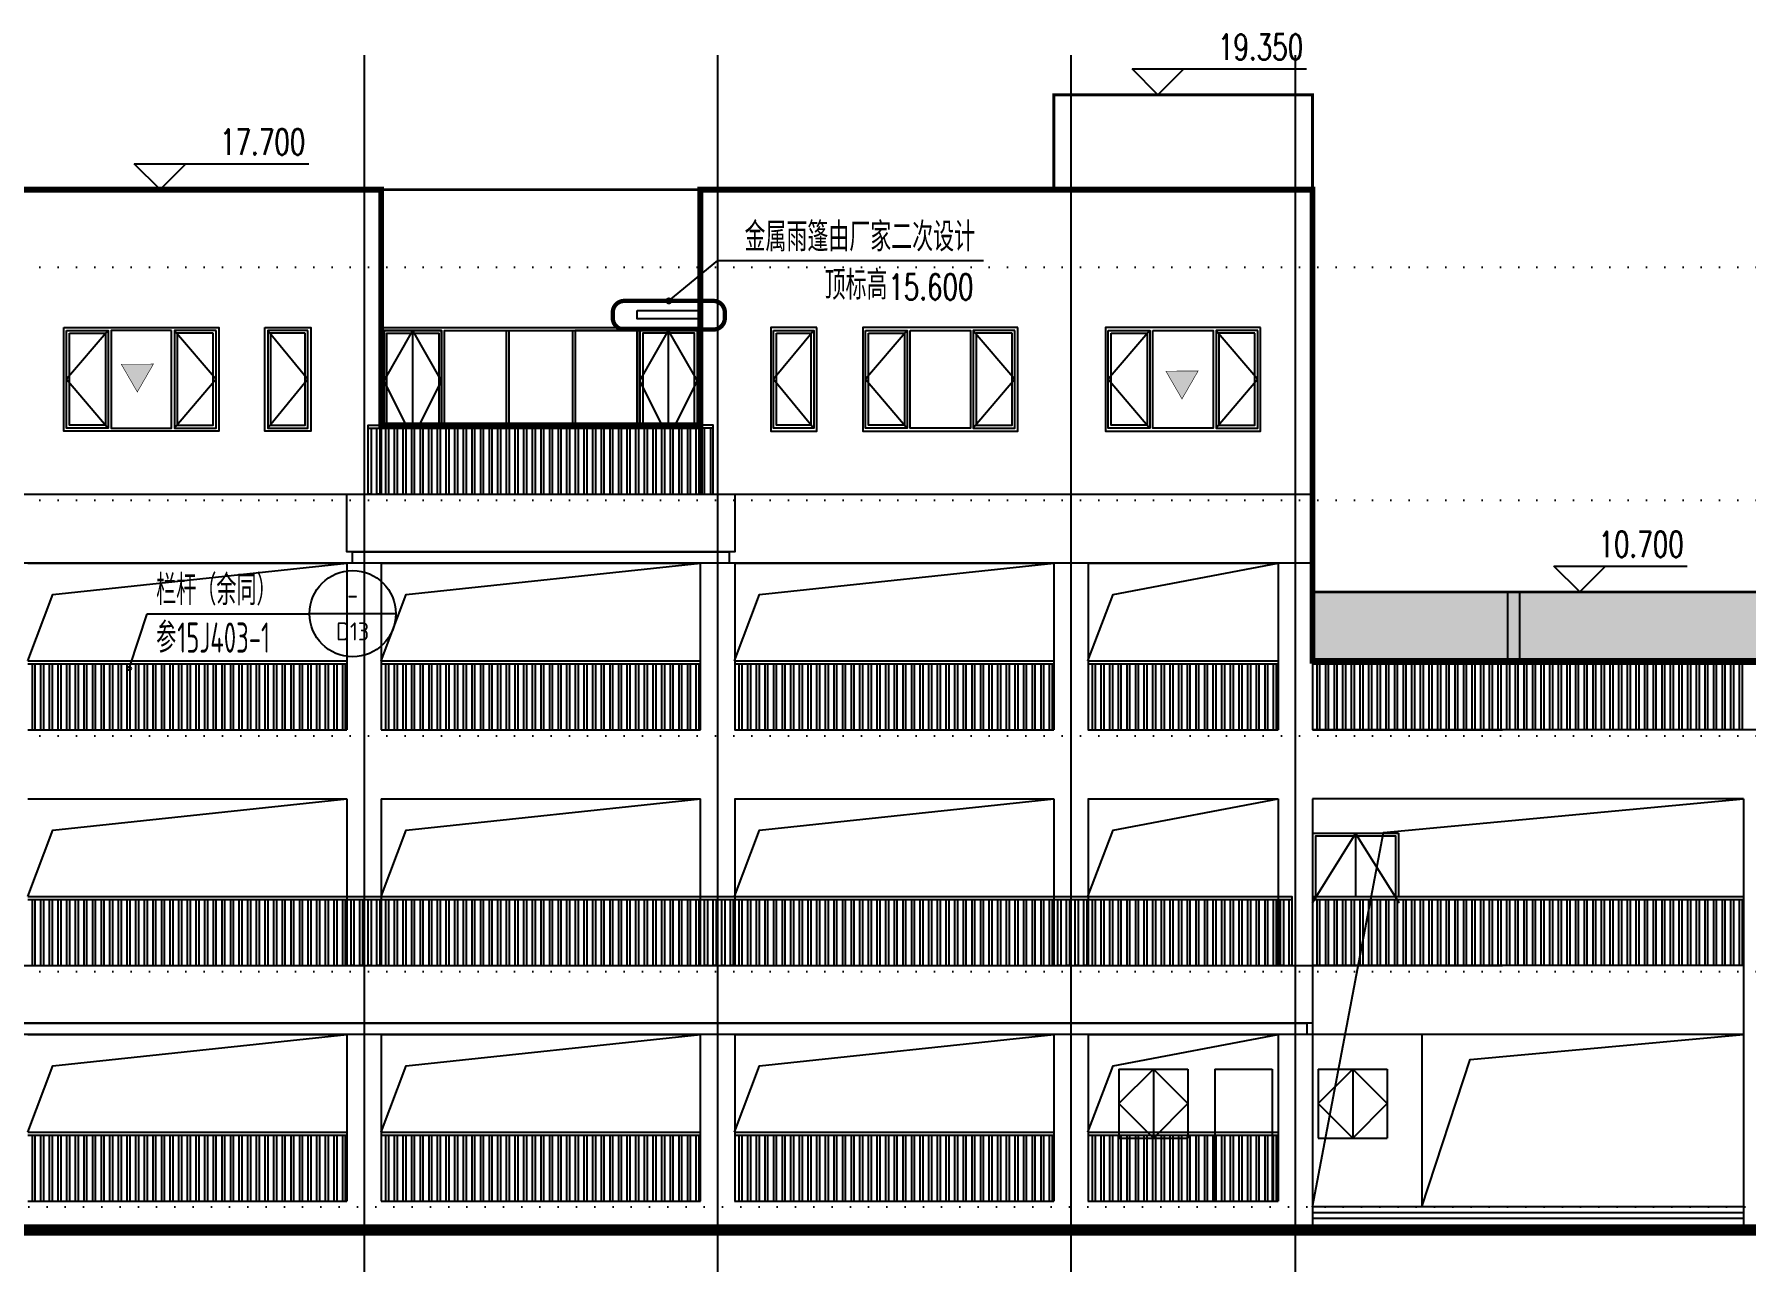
# Model space of a CAD drawing. Header units: millimetres. Extents: x -1048436 to -185795, y -983427 to 400387.
# Drawn here: x -719619 to -689845, y -629422 to -608065 of the extents above; entities that cross this region are included whole.
import ezdxf
from ezdxf.enums import TextEntityAlignment as Align

# ---------------------------------------------------------------- set-up
doc = ezdxf.new("R2010")
doc.units = ezdxf.units.MM
doc.header["$LTSCALE"] = 500
for name, pattern in [('A-FP_05$0$pln_L5$0$Col_L4$0$PHANTOM', [63.5, 31.75, -6.35, 6.35, -6.35, 6.35, -6.35]), ('DASH', [0.35, 0.25, -0.1]), ('DOT', [6.35, 0, -6.35])]:
    doc.linetypes.add(name, pattern=pattern)
for name, color, linetype in [('DIM_ELEV', 3, 'Continuous'), ('PUB_TEXT', 7, 'Continuous'), ('建-填充', 9, 'Continuous'), ('建-文字', 4, 'Continuous'), ('建-楼梯-扶手栏杆', 3, 'Continuous'), ('建-窗', 135, 'Continuous'), ('建-符号', 13, 'Continuous'), ('建-符号-引出', 150, 'Continuous'), ('建-符号-箭头', 13, 'Continuous'), ('楼层虚线', 1, 'Continuous')]:
    doc.layers.add(name, color=color, linetype=linetype)
doc.layers.add('建-非打-01', color=6, linetype='Continuous', plot=False)
doc.styles.add('_TCH_DIM', font='SIMPLEX', dxfattribs={"bigfont": 'GBCBIG'})
doc.styles.add('XD2008', font='xd-hzs.shx', dxfattribs={"width": 0.7, "bigfont": 'xd-hztxt.shx'})

# ---------------------------------------------------------------- blocks, each defined once
blk = doc.blocks.new('gfhf')
for p, q in [((-17850, -26102), (-12299, -26102)), ((-17850, -29002), (-12299, -29002)), ((-17850, -30202), (-12299, -30202)), ((-17850, -33102), (-12299, -33102)), ((-17850, -34302), (-12299, -34302)), ((-17850, -37202), (-12299, -37202))]:
    blk.add_line(p, q)
for points in [[(-17850, -27802), (-17414, -26644), (-12299, -26102)], [(-17850, -31902), (-17414, -30744), (-12299, -30202)], [(-17850, -36002), (-17414, -34844), (-12299, -34302)]]:
    blk.add_lwpolyline(points)
at = {"layer": '建-楼梯-扶手栏杆'}
for p, q in [((-17850, -27802), (-12299, -27802)), ((-17850, -27852), (-12299, -27852)), ((-17775, -27852), (-17775, -29002)), ((-17725, -27852), (-17725, -29002)), ((-17625, -27852), (-17625, -29002)), ((-17575, -27852), (-17575, -29002)), ((-17475, -27852), (-17475, -29002)), ((-17425, -27852), (-17425, -29002)), ((-17325, -27852), (-17325, -29002)), ((-17275, -27852), (-17275, -29002)), ((-17175, -27852), (-17175, -29002)), ((-17125, -27852), (-17125, -29002)), ((-17025, -27852), (-17025, -29002)), ((-16975, -27852), (-16975, -29002)), ((-16875, -27852), (-16875, -29002)), ((-16825, -27852), (-16825, -29002)), ((-16725, -27852), (-16725, -29002)), ((-16675, -27852), (-16675, -29002)), ((-16575, -27852), (-16575, -29002)), ((-16525, -27852), (-16525, -29002)), ((-16425, -27852), (-16425, -29002)), ((-16375, -27852), (-16375, -29002)), ((-16275, -27852), (-16275, -29002)), ((-16225, -27852), (-16225, -29002)), ((-16125, -27852), (-16125, -29002)), ((-16075, -27852), (-16075, -29002)), ((-15975, -27852), (-15975, -29002)), ((-15925, -27852), (-15925, -29002)), ((-15825, -27852), (-15825, -29002)), ((-15775, -27852), (-15775, -29002)), ((-15675, -27852), (-15675, -29002)), ((-15625, -27852), (-15625, -29002)), ((-15525, -27852), (-15525, -29002)), ((-15475, -27852), (-15475, -29002)), ((-15375, -27852), (-15375, -29002)), ((-15325, -27852), (-15325, -29002)), ((-15225, -27852), (-15225, -29002)), ((-15175, -27852), (-15175, -29002)), ((-15075, -27852), (-15075, -29002)), ((-15025, -27852), (-15025, -29002)), ((-14925, -27852), (-14925, -29002)), ((-14875, -27852), (-14875, -29002)), ((-14775, -27852), (-14775, -29002)), ((-14725, -27852), (-14725, -29002)), ((-14625, -27852), (-14625, -29002)), ((-14575, -27852), (-14575, -29002)), ((-14475, -27852), (-14475, -29002)), ((-14425, -27852), (-14425, -29002)), ((-14325, -27852), (-14325, -29002)), ((-14275, -27852), (-14275, -29002)), ((-14175, -27852), (-14175, -29002)), ((-14125, -27852), (-14125, -29002)), ((-14025, -27852), (-14025, -29002)), ((-13975, -27852), (-13975, -29002)), ((-13875, -27852), (-13875, -29002)), ((-13825, -27852), (-13825, -29002)), ((-13725, -27852), (-13725, -29002)), ((-13675, -27852), (-13675, -29002)), ((-13575, -27852), (-13575, -29002)), ((-13525, -27852), (-13525, -29002)), ((-13425, -27852), (-13425, -29002)), ((-13375, -27852), (-13375, -29002)), ((-13275, -27852), (-13275, -29002)), ((-13225, -27852), (-13225, -29002)), ((-13125, -27852), (-13125, -29002)), ((-13075, -27852), (-13075, -29002)), ((-12975, -27852), (-12975, -29002)), ((-12925, -27852), (-12925, -29002)), ((-12825, -27852), (-12825, -29002)), ((-12775, -27852), (-12775, -29002)), ((-12675, -27852), (-12675, -29002)), ((-12625, -27852), (-12625, -29002)), ((-12525, -27852), (-12525, -29002)), ((-12475, -27852), (-12475, -29002)), ((-12375, -27852), (-12375, -29002)), ((-12325, -27852), (-12325, -29002)), ((-17850, -31902), (-12299, -31902)), ((-17850, -31952), (-12299, -31952)), ((-17775, -31952), (-17775, -33102)), ((-17725, -31952), (-17725, -33102)), ((-17625, -31952), (-17625, -33102)), ((-17575, -31952), (-17575, -33102)), ((-17475, -31952), (-17475, -33102)), ((-17425, -31952), (-17425, -33102)), ((-17325, -31952), (-17325, -33102)), ((-17275, -31952), (-17275, -33102)), ((-17175, -31952), (-17175, -33102)), ((-17125, -31952), (-17125, -33102)), ((-17025, -31952), (-17025, -33102)), ((-16975, -31952), (-16975, -33102)), ((-16875, -31952), (-16875, -33102)), ((-16825, -31952), (-16825, -33102)), ((-16725, -31952), (-16725, -33102)), ((-16675, -31952), (-16675, -33102)), ((-16575, -31952), (-16575, -33102)), ((-16525, -31952), (-16525, -33102)), ((-16425, -31952), (-16425, -33102)), ((-16375, -31952), (-16375, -33102)), ((-16275, -31952), (-16275, -33102)), ((-16225, -31952), (-16225, -33102)), ((-16125, -31952), (-16125, -33102)), ((-16075, -31952), (-16075, -33102)), ((-15975, -31952), (-15975, -33102)), ((-15925, -31952), (-15925, -33102)), ((-15825, -31952), (-15825, -33102)), ((-15775, -31952), (-15775, -33102)), ((-15675, -31952), (-15675, -33102)), ((-15625, -31952), (-15625, -33102)), ((-15525, -31952), (-15525, -33102)), ((-15475, -31952), (-15475, -33102)), ((-15375, -31952), (-15375, -33102)), ((-15325, -31952), (-15325, -33102)), ((-15225, -31952), (-15225, -33102)), ((-15175, -31952), (-15175, -33102)), ((-15075, -31952), (-15075, -33102)), ((-15025, -31952), (-15025, -33102)), ((-14925, -31952), (-14925, -33102)), ((-14875, -31952), (-14875, -33102)), ((-14775, -31952), (-14775, -33102)), ((-14725, -31952), (-14725, -33102)), ((-14625, -31952), (-14625, -33102)), ((-14575, -31952), (-14575, -33102)), ((-14475, -31952), (-14475, -33102)), ((-14425, -31952), (-14425, -33102)), ((-14325, -31952), (-14325, -33102)), ((-14275, -31952), (-14275, -33102)), ((-14175, -31952), (-14175, -33102)), ((-14125, -31952), (-14125, -33102)), ((-14025, -31952), (-14025, -33102)), ((-13975, -31952), (-13975, -33102)), ((-13875, -31952), (-13875, -33102)), ((-13825, -31952), (-13825, -33102)), ((-13725, -31952), (-13725, -33102)), ((-13675, -31952), (-13675, -33102)), ((-13575, -31952), (-13575, -33102)), ((-13525, -31952), (-13525, -33102)), ((-13425, -31952), (-13425, -33102)), ((-13375, -31952), (-13375, -33102)), ((-13275, -31952), (-13275, -33102)), ((-13225, -31952), (-13225, -33102)), ((-13125, -31952), (-13125, -33102)), ((-13075, -31952), (-13075, -33102)), ((-12975, -31952), (-12975, -33102)), ((-12925, -31952), (-12925, -33102)), ((-12825, -31952), (-12825, -33102)), ((-12775, -31952), (-12775, -33102)), ((-12675, -31952), (-12675, -33102)), ((-12625, -31952), (-12625, -33102)), ((-12525, -31952), (-12525, -33102)), ((-12475, -31952), (-12475, -33102)), ((-12375, -31952), (-12375, -33102)), ((-12325, -31952), (-12325, -33102)), ((-17850, -36002), (-12299, -36002)), ((-17850, -36052), (-12299, -36052)), ((-17775, -36052), (-17775, -37202)), ((-17725, -36052), (-17725, -37202)), ((-17625, -36052), (-17625, -37202)), ((-17575, -36052), (-17575, -37202)), ((-17475, -36052), (-17475, -37202)), ((-17425, -36052), (-17425, -37202)), ((-17325, -36052), (-17325, -37202)), ((-17275, -36052), (-17275, -37202)), ((-17175, -36052), (-17175, -37202)), ((-17125, -36052), (-17125, -37202)), ((-17025, -36052), (-17025, -37202)), ((-16975, -36052), (-16975, -37202)), ((-16875, -36052), (-16875, -37202)), ((-16825, -36052), (-16825, -37202)), ((-16725, -36052), (-16725, -37202)), ((-16675, -36052), (-16675, -37202)), ((-16575, -36052), (-16575, -37202)), ((-16525, -36052), (-16525, -37202)), ((-16425, -36052), (-16425, -37202)), ((-16375, -36052), (-16375, -37202)), ((-16275, -36052), (-16275, -37202)), ((-16225, -36052), (-16225, -37202)), ((-16125, -36052), (-16125, -37202)), ((-16075, -36052), (-16075, -37202)), ((-15975, -36052), (-15975, -37202)), ((-15925, -36052), (-15925, -37202)), ((-15825, -36052), (-15825, -37202)), ((-15775, -36052), (-15775, -37202)), ((-15675, -36052), (-15675, -37202)), ((-15625, -36052), (-15625, -37202)), ((-15525, -36052), (-15525, -37202)), ((-15475, -36052), (-15475, -37202)), ((-15375, -36052), (-15375, -37202)), ((-15325, -36052), (-15325, -37202)), ((-15225, -36052), (-15225, -37202)), ((-15175, -36052), (-15175, -37202)), ((-15075, -36052), (-15075, -37202)), ((-15025, -36052), (-15025, -37202)), ((-14925, -36052), (-14925, -37202)), ((-14875, -36052), (-14875, -37202)), ((-14775, -36052), (-14775, -37202)), ((-14725, -36052), (-14725, -37202)), ((-14625, -36052), (-14625, -37202)), ((-14575, -36052), (-14575, -37202)), ((-14475, -36052), (-14475, -37202)), ((-14425, -36052), (-14425, -37202)), ((-14325, -36052), (-14325, -37202)), ((-14275, -36052), (-14275, -37202)), ((-14175, -36052), (-14175, -37202)), ((-14125, -36052), (-14125, -37202)), ((-14025, -36052), (-14025, -37202)), ((-13975, -36052), (-13975, -37202)), ((-13875, -36052), (-13875, -37202)), ((-13825, -36052), (-13825, -37202)), ((-13725, -36052), (-13725, -37202)), ((-13675, -36052), (-13675, -37202)), ((-13575, -36052), (-13575, -37202)), ((-13525, -36052), (-13525, -37202)), ((-13425, -36052), (-13425, -37202)), ((-13375, -36052), (-13375, -37202)), ((-13275, -36052), (-13275, -37202)), ((-13225, -36052), (-13225, -37202)), ((-13125, -36052), (-13125, -37202)), ((-13075, -36052), (-13075, -37202)), ((-12975, -36052), (-12975, -37202)), ((-12925, -36052), (-12925, -37202)), ((-12825, -36052), (-12825, -37202)), ((-12775, -36052), (-12775, -37202)), ((-12675, -36052), (-12675, -37202)), ((-12625, -36052), (-12625, -37202)), ((-12525, -36052), (-12525, -37202)), ((-12475, -36052), (-12475, -37202)), ((-12375, -36052), (-12375, -37202)), ((-12325, -36052), (-12325, -37202))]:
    blk.add_line(p, q, dxfattribs=at)
blk = doc.blocks.new('fdhfggj')
for p, q in [((597, -26159), (3904, -26159)), ((594, -29059), (3901, -29059)), ((594, -30259), (3901, -30259)), ((594, -33159), (3901, -33159)), ((597, -34359), (3904, -34359)), ((594, -37259), (3901, -37259))]:
    blk.add_line(p, q)
for points in [[(594, -27859), (1033, -26701), (3904, -26159)], [(594, -31959), (1030, -30801), (3901, -30259)], [(594, -36059), (1033, -34901), (3904, -34359)]]:
    blk.add_lwpolyline(points)
at = {"layer": '建-楼梯-扶手栏杆'}
for p, q in [((594, -27859), (3901, -27859)), ((594, -27909), (3901, -27909)), ((669, -27909), (669, -29059)), ((719, -27909), (719, -29059)), ((819, -27909), (819, -29059)), ((869, -27909), (869, -29059)), ((969, -27909), (969, -29059)), ((1019, -27909), (1019, -29059)), ((1119, -27909), (1119, -29059)), ((1169, -27909), (1169, -29059)), ((1269, -27909), (1269, -29059)), ((1319, -27909), (1319, -29059)), ((1419, -27909), (1419, -29059)), ((1469, -27909), (1469, -29059)), ((1569, -27909), (1569, -29059)), ((1619, -27909), (1619, -29059)), ((1719, -27909), (1719, -29059)), ((1769, -27909), (1769, -29059)), ((1869, -27909), (1869, -29059)), ((1919, -27909), (1919, -29059)), ((2019, -27909), (2019, -29059)), ((2069, -27909), (2069, -29059)), ((2169, -27909), (2169, -29059)), ((2219, -27909), (2219, -29059)), ((2319, -27909), (2319, -29059)), ((2369, -27909), (2369, -29059)), ((2469, -27909), (2469, -29059)), ((2519, -27909), (2519, -29059)), ((2619, -27909), (2619, -29059)), ((2669, -27909), (2669, -29059)), ((2769, -27909), (2769, -29059)), ((2819, -27909), (2819, -29059)), ((2919, -27909), (2919, -29059)), ((2969, -27909), (2969, -29059)), ((3069, -27909), (3069, -29059)), ((3119, -27909), (3119, -29059)), ((3219, -27909), (3219, -29059)), ((3269, -27909), (3269, -29059)), ((3369, -27909), (3369, -29059)), ((3419, -27909), (3419, -29059)), ((3519, -27909), (3519, -29059)), ((3569, -27909), (3569, -29059)), ((3669, -27909), (3669, -29059)), ((3719, -27909), (3719, -29059)), ((3819, -27909), (3819, -29059)), ((3869, -27909), (3869, -29059)), ((594, -31959), (3901, -31959)), ((594, -32009), (3901, -32009)), ((669, -32009), (669, -33159)), ((719, -32009), (719, -33159)), ((819, -32009), (819, -33159)), ((869, -32009), (869, -33159)), ((969, -32009), (969, -33159)), ((1019, -32009), (1019, -33159)), ((1119, -32009), (1119, -33159)), ((1169, -32009), (1169, -33159)), ((1269, -32009), (1269, -33159)), ((1319, -32009), (1319, -33159)), ((1419, -32009), (1419, -33159)), ((1469, -32009), (1469, -33159)), ((1569, -32009), (1569, -33159)), ((1619, -32009), (1619, -33159)), ((1719, -32009), (1719, -33159)), ((1769, -32009), (1769, -33159)), ((1869, -32009), (1869, -33159)), ((1919, -32009), (1919, -33159)), ((2019, -32009), (2019, -33159)), ((2069, -32009), (2069, -33159)), ((2169, -32009), (2169, -33159)), ((2219, -32009), (2219, -33159)), ((2319, -32009), (2319, -33159)), ((2369, -32009), (2369, -33159)), ((2469, -32009), (2469, -33159)), ((2519, -32009), (2519, -33159)), ((2619, -32009), (2619, -33159)), ((2669, -32009), (2669, -33159)), ((2769, -32009), (2769, -33159)), ((2819, -32009), (2819, -33159)), ((2919, -32009), (2919, -33159)), ((2969, -32009), (2969, -33159)), ((3069, -32009), (3069, -33159)), ((3119, -32009), (3119, -33159)), ((3219, -32009), (3219, -33159)), ((3269, -32009), (3269, -33159)), ((3369, -32009), (3369, -33159)), ((3419, -32009), (3419, -33159)), ((3519, -32009), (3519, -33159)), ((3569, -32009), (3569, -33159)), ((3669, -32009), (3669, -33159)), ((3719, -32009), (3719, -33159)), ((3819, -32009), (3819, -33159)), ((3869, -32009), (3869, -33159)), ((594, -36059), (3901, -36059)), ((594, -36109), (3901, -36109)), ((669, -36109), (669, -37259)), ((719, -36109), (719, -37259)), ((819, -36109), (819, -37259)), ((869, -36109), (869, -37259)), ((969, -36109), (969, -37259)), ((1019, -36109), (1019, -37259)), ((1119, -36109), (1119, -37259)), ((1169, -36109), (1169, -37259)), ((1269, -36109), (1269, -37259)), ((1319, -36109), (1319, -37259)), ((1419, -36109), (1419, -37259)), ((1469, -36109), (1469, -37259)), ((1569, -36109), (1569, -37259)), ((1619, -36109), (1619, -37259)), ((1719, -36109), (1719, -37259)), ((1769, -36109), (1769, -37259)), ((1869, -36109), (1869, -37259)), ((1919, -36109), (1919, -37259)), ((2019, -36109), (2019, -37259)), ((2069, -36109), (2069, -37259)), ((2169, -36109), (2169, -37259)), ((2219, -36109), (2219, -37259)), ((2319, -36109), (2319, -37259)), ((2369, -36109), (2369, -37259)), ((2469, -36109), (2469, -37259)), ((2519, -36109), (2519, -37259)), ((2619, -36109), (2619, -37259)), ((2669, -36109), (2669, -37259)), ((2769, -36109), (2769, -37259)), ((2819, -36109), (2819, -37259)), ((2919, -36109), (2919, -37259)), ((2969, -36109), (2969, -37259)), ((3069, -36109), (3069, -37259)), ((3119, -36109), (3119, -37259)), ((3219, -36109), (3219, -37259)), ((3269, -36109), (3269, -37259)), ((3369, -36109), (3369, -37259)), ((3419, -36109), (3419, -37259)), ((3519, -36109), (3519, -37259)), ((3569, -36109), (3569, -37259)), ((3669, -36109), (3669, -37259)), ((3719, -36109), (3719, -37259)), ((3819, -36109), (3819, -37259)), ((3869, -36109), (3869, -37259))]:
    blk.add_line(p, q, dxfattribs=at)
blk = doc.blocks.new('dgdhfgh')
at = {"layer": '建-窗', "linetype": 'Continuous'}
for p, q in [((-734438, -796881), (-734438, -798581)), ((-733288, -796881), (-733288, -798581))]:
    blk.add_line(p, q, dxfattribs=at)
for points in [[(-732513, -796831), (-735213, -796831), (-735213, -798631), (-732513, -798631)], [(-735163, -796881), (-734438, -796881), (-734438, -798581), (-735163, -798581)], [(-735113, -796931), (-734488, -796931), (-734488, -798531), (-735113, -798531)], [(-734388, -796881), (-733338, -796881), (-733338, -798581), (-734388, -798581)], [(-732563, -796881), (-733288, -796881), (-733288, -798581), (-732563, -798581)], [(-732613, -796931), (-733238, -796931), (-733238, -798531), (-732613, -798531)]]:
    blk.add_lwpolyline(points, close=True, dxfattribs=at)
for points in [[(-734438, -796881), (-735163, -797731), (-734438, -798581)], [(-733288, -796881), (-732563, -797731), (-733288, -798581)]]:
    blk.add_lwpolyline(points, dxfattribs=at)
blk = doc.blocks.new('hfjgfj')
at = {"layer": '建-窗', "linetype": 'Continuous'}
blk.add_line((-727086, -796881), (-727086, -798581), dxfattribs=at)
for points in [[(-727036, -796831), (-727836, -796831), (-727836, -798631), (-727036, -798631)], [(-727786, -796881), (-727086, -796881), (-727086, -798581), (-727786, -798581)], [(-727736, -796931), (-727136, -796931), (-727136, -798531), (-727736, -798531)]]:
    blk.add_lwpolyline(points, close=True, dxfattribs=at)
blk.add_lwpolyline([(-727086, -796881), (-727786, -797731), (-727086, -798581)], dxfattribs=at)
blk = doc.blocks.new('jiuyuanchuang')
at = {"layer": '建-符号'}
h = blk.add_hatch(color=8, dxfattribs=at)
h.dxf.hatch_style = 1
h.paths.add_polyline_path([(4207218, -3799772), (4207498, -3799288), (4206939, -3799288)])
at = {"layer": '建-符号', "color": 0, "const_width": 10}
blk.add_lwpolyline([(4207218, -3799772), (4207498, -3799288), (4206939, -3799288), (4207218, -3799772)], dxfattribs=at)

msp = doc.modelspace()

# ---------------------------------------------------------------- hatches: boundary and pattern name
at = {"layer": '建-填充', "linetype": 'A-FP_05$0$pln_L5$0$Col_L4$0$PHANTOM'}
h = msp.add_hatch(dxfattribs=at)
h.set_pattern_fill('木纹01', color=256, scale=200)
h.set_pattern_definition([(0, (640, 0), (800, 800), [40, -760]), (0, (80, 80), (800, 800), [80, -720]), (0, (600, 120), (800, 800), [40, -760]), (0, (120, 200), (800, 800), [40, -760]), (0, (600, 240), (800, 800), [40, -760]), (0, (160, 280), (800, 800), [40, -760]), (0, (600, 320), (800, 800), [40, -760]), (0, (160, 400), (800, 800), [40, -440, 40, -280]), (0, (160, 480), (800, 800), [80, -400, 40, -280]), (0, (120, 600), (800, 800), [40, -120, 40, -320, 40, -240]), (0, (80, 680), (800, 800), [40, -160, 80, -520]), (0, (600, 720), (800, 800), [40, -760]), (0, (80, 760), (800, 800), [40, -200, 40, -520]), (45, (0, 0), (9e-14, 800), [113.1368, -1018.23405]), (45, (680, 0), (9e-14, 800), [226.27416, -905.0967]), (45, (680, 400), (9e-14, 800), [56.568, -1074.80285]), (45, (0, 480), (9e-14, 800), [169.7056, -961.66525]), (45, (680, 480), (9e-14, 800), [282.8427, -848.5281]), (45, (680, 600), (9e-14, 800), [169.7056, -961.66525]), (315, (520, 680), (800, -2e-13), [56.568, -1074.80285]), (315, (240, 40), (800, -2e-13), [113.1368, -1018.23405]), (315, (280, 360), (800, -2e-13), [113.1368, -1018.23405]), (315, (520, 200), (800, -2e-13), [113.1368, -1018.23405]), (315, (480, 520), (800, -2e-13), [113.1368, -1018.23405]), (315, (520, 600), (800, -2e-13), [169.7056, -961.66525]), (315, (320, 120), (800, -2e-13), [169.7056, -961.66525]), (315, (440, 160), (800, -2e-13), [169.7056, -961.66525]), (315, (320, 440), (800, -2e-13), [169.7056, -961.66525]), (315, (400, 480), (800, -2e-13), [169.7056, -961.66525]), (26.56505, (40, 160), (800, 3e-07), [89.4427, -1699.41166]), (26.56505, (640, 120), (800, 3e-07), [357.7709, -1431.0835]), (26.56505, (640, 240), (800, 3e-07), [357.7709, -1431.0835]), (26.56505, (640, 320), (800, 3e-07), [357.7712, -536, 178.888, -716.19518]), (26.56505, (720, 440), (800, 3e-07), [89.4427, -1699.41166]), (26.56505, (0, 720), (800, 3e-07), [89.4427, -1699.41166]), (26.56505, (640, 720), (800, 3e-07), [178.88544, -1609.96894]), (333.43495, (440, 0), (800, -3e-07), [178.88544, -1609.96894]), (333.43495, (160, 200), (800, -3e-07), [178.88544, -1609.96894]), (333.43495, (160, 80), (800, -3e-07), [89.4427, -1699.40894]), (333.43495, (200, 280), (800, -3e-07), [268.32816, -1520.5262]), (333.43495, (360, 280), (800, -3e-07), [178.88544, -1609.96894]), (333.43495, (440, 320), (800, -3e-07), [178.88544, -1609.96894]), (333.43495, (200, 400), (800, -3e-07), [89.4427, -1699.40894]), (333.43495, (240, 480), (800, -3e-07), [89.4427, -1699.40894]), (333.43495, (560, 640), (800, -3e-07), [89.4427, -1699.40894]), (333.43495, (520, 360), (800, -3e-07), [89.4427, -1699.40894]), (333.43495, (160, 600), (800, -3e-07), [268.32816, -1520.5262]), (333.43495, (120, 680), (800, -3e-07), [178.88544, -1609.96894]), (333.43495, (560, 440), (800, -3e-07), [89.44, -804.96, 89.44, -805.01438]), (333.43495, (320, 600), (800, -3e-07), [178.88544, -1609.96894]), (333.43495, (360, 680), (800, -3e-07), [178.88544, -1609.96894]), (333.43495, (120, 760), (800, -3e-07), [178.88544, -1609.96894]), (333.43495, (360, 760), (800, -3e-07), [178.88544, -1609.96894])])
h.paths.add_polyline_path([(-682682.7, -624969.1), (-683282.7, -624969.1), (-683282.7, -618969.1), (-697382.7, -618969.1), (-697382.6, -617769.1), (-682682.7, -617769.1)])

# ---------------------------------------------------------------- linework, layer by layer
for p, q in [((-750941.6, -610769.1), (-697382.7, -610769.1)), ((-713582.7, -610769.1), (-713582.7, -616069.1)), ((-708031.9, -610769.1), (-708031.9, -616069.1)), ((-697382.7, -610769.1), (-697382.7, -620169.1)), ((-713582.7, -616069.1), (-708031.9, -616069.1)), ((-714181.9, -617269.1), (-714181.9, -620169.1)), ((-713582.7, -617269.1), (-713582.7, -620169.1)), ((-708031.9, -617269.1), (-708031.9, -620169.1)), ((-707432.7, -617269.1), (-707432.7, -620169.1)), ((-701884.8, -617269.1), (-701884.8, -620169.1)), ((-701285.6, -617269.1), (-701285.6, -620169.1)), ((-697981.9, -617269.1), (-697981.9, -620169.1)), ((-697382.7, -617769.1), (-683282.7, -617769.1)), ((-683282.7, -620169.1), (-697382.7, -620169.1)), ((-697382.7, -620169.1), (-694076.1, -620169.1)), ((-714181.9, -621369.1), (-714181.9, -624269.1)), ((-713582.7, -621369.1), (-713582.7, -624269.1)), ((-708031.9, -621369.1), (-708031.9, -624269.1)), ((-707432.7, -621369.1), (-707432.7, -624269.1)), ((-701884.8, -621369.1), (-701884.8, -624269.1)), ((-701285.6, -621369.1), (-701285.6, -624269.1)), ((-697981.9, -621369.1), (-697981.9, -624269.1)), ((-697382.8, -621369.1), (-697382.7, -628769.1)), ((-689882, -621369.1), (-697382.8, -621369.1)), ((-689882, -621369.1), (-689881.9, -628769.1)), ((-689881.9, -624269.1), (-697382.7, -624269.1)), ((-697382.7, -624269.1), (-694076.1, -624269.1)), ((-714181.9, -625469.1), (-714181.9, -628369.1)), ((-713582.7, -625469.1), (-713582.7, -628369.1)), ((-708031.9, -625469.1), (-708031.9, -628369.1)), ((-707432.7, -625469.1), (-707432.7, -628369.1)), ((-701884.8, -625469.1), (-701884.8, -628369.1)), ((-701285.6, -625469.1), (-701285.6, -628369.1)), ((-697981.9, -625469.1), (-697981.9, -628369.1)), ((-689881.9, -625469.1), (-697382.8, -625469.1)), ((-695482.3, -625469.1), (-695482.3, -628469.1)), ((-689881.9, -628469.1), (-697382.7, -628469.1)), ((-689881.9, -628569.1), (-697382.7, -628569.1)), ((-689881.9, -628669.1), (-697382.7, -628669.1))]:
    msp.add_line(p, q)
for points, const_width in [([(-750941.6, -614969.1), (-750941.6, -610769.1), (-701882.6, -610769.1), (-701882.6, -609119.1), (-697382.6, -609119.1), (-697382.6, -617769.1), (-683282.7, -617769.1)], 50), ([(-750941.6, -628769.1), (-750941.6, -614969.1), (-746103, -614969.1), (-746103, -610769.1), (-732032.7, -610769.1), (-732032.7, -614869.1), (-726481.9, -614869.1), (-726481.9, -610769.1), (-713582.7, -610769.1), (-713582.7, -614869.1), (-708031.9, -614869.1), (-708031.9, -610769.1), (-697382.7, -610769.1), (-697382.7, -618969.1), (-683282.7, -618969.1), (-683282.7, -628769.1)], 100), ([(-761637.1, -628869.1), (-672418.1, -628869.1)], 200)]:
    msp.add_lwpolyline(points, dxfattribs=dict(const_width=const_width))
for points in [[(-697382.6, -610769.1), (-697382.6, -609119.1), (-701882.6, -609119.1), (-701882.6, -610769.1)], [(-697382.7, -628469.1), (-696146.9, -621950.9), (-689882, -621369.1)], [(-695482.3, -628469.1), (-694638.6, -625902.4), (-689881.9, -625469.1)]]:
    msp.add_lwpolyline(points)
for points in [[(-738182.7, -616069.1), (-697382.6, -616069.1), (-697382.6, -617269.1), (-738182.7, -617269.1)], [(-714181.9, -616069.1), (-707432.7, -616069.1), (-707432.7, -617069.1), (-714181.9, -617069.1)], [(-714081.9, -617069.1), (-707532.7, -617069.1), (-707532.7, -617269.1), (-714081.9, -617269.1)], [(-682682.7, -624969.1), (-683282.7, -624969.1), (-683282.7, -618969.1), (-697382.7, -618969.1), (-697382.6, -617769.1), (-682682.7, -617769.1), (-682682.7, -624969.1)], [(-693982.3, -617769.1), (-693782.3, -617769.1), (-693782.3, -618969.1), (-693982.3, -618969.1)], [(-738182.7, -624269.1), (-697382.6, -624269.1), (-697382.6, -625469.1), (-738182.7, -625469.1)], [(-726481.9, -624269.1), (-697382.6, -624269.1), (-697382.6, -625269.1), (-726481.9, -625269.1)], [(-726381.9, -625269.1), (-697482.6, -625269.1), (-697482.6, -625469.1), (-726381.9, -625469.1)]]:
    msp.add_lwpolyline(points, close=True)
at = {"layer": 'DIM_ELEV'}
for p, q in [((-700071.2, -609119.1), (-700521.2, -608669.1)), ((-700521.2, -608669.1), (-697483.7, -608669.1)), ((-700071.2, -609119.1), (-699621.2, -608669.1)), ((-701121.2, -609119.1), (-699621.2, -609119.1)), ((-717430.1, -610769.1), (-717880.1, -610319.1)), ((-717880.1, -610319.1), (-714842.6, -610319.1)), ((-717430.1, -610769.1), (-716980.1, -610319.1)), ((-718480.1, -610769.1), (-716980.1, -610769.1)), ((-692732.3, -617769.1), (-693182.3, -617319.1)), ((-693182.3, -617319.1), (-690863.3, -617319.1)), ((-692732.3, -617769.1), (-692282.3, -617319.1)), ((-693782.3, -617769.1), (-692282.3, -617769.1))]:
    msp.add_line(p, q, dxfattribs=at)
at = {"layer": '建-楼梯-扶手栏杆'}
for p, q in [((-713807.7, -614919.1), (-713582.7, -614919.1)), ((-713582.7, -614869.1), (-708031.9, -614869.1)), ((-708031.9, -614869.1), (-713582.7, -614869.1)), ((-708031.9, -614869.1), (-713582.7, -614869.1)), ((-713582.7, -614919.1), (-708031.9, -614919.1)), ((-708031.9, -614919.1), (-713582.7, -614919.1)), ((-713507.7, -614919.1), (-713507.7, -616069.1)), ((-713457.7, -614919.1), (-713457.7, -616069.1)), ((-713357.7, -614919.1), (-713357.7, -616069.1)), ((-713307.7, -614919.1), (-713307.7, -616069.1)), ((-713207.7, -614919.1), (-713207.7, -616069.1)), ((-713157.7, -614919.1), (-713157.7, -616069.1)), ((-713057.7, -614919.1), (-713057.7, -616069.1)), ((-713007.7, -614919.1), (-713007.7, -616069.1)), ((-712907.7, -614919.1), (-712907.7, -616069.1)), ((-712857.7, -614919.1), (-712857.7, -616069.1)), ((-712757.7, -614919.1), (-712757.7, -616069.1)), ((-712707.7, -614919.1), (-712707.7, -616069.1)), ((-712607.7, -614919.1), (-712607.7, -616069.1)), ((-712557.7, -614919.1), (-712557.7, -616069.1)), ((-712457.7, -614919.1), (-712457.7, -616069.1)), ((-712407.7, -614919.1), (-712407.7, -616069.1)), ((-712307.7, -614919.1), (-712307.7, -616069.1)), ((-712257.7, -614919.1), (-712257.7, -616069.1)), ((-712157.7, -614919.1), (-712157.7, -616069.1)), ((-712107.7, -614919.1), (-712107.7, -616069.1)), ((-712007.7, -614919.1), (-712007.7, -616069.1)), ((-711957.7, -614919.1), (-711957.7, -616069.1)), ((-711857.7, -614919.1), (-711857.7, -616069.1)), ((-711807.7, -614919.1), (-711807.7, -616069.1)), ((-711707.7, -614919.1), (-711707.7, -616069.1)), ((-711657.7, -614919.1), (-711657.7, -616069.1)), ((-711557.7, -614919.1), (-711557.7, -616069.1)), ((-711507.7, -614919.1), (-711507.7, -616069.1)), ((-711407.7, -614919.1), (-711407.7, -616069.1)), ((-711357.7, -614919.1), (-711357.7, -616069.1)), ((-711257.7, -614919.1), (-711257.7, -616069.1)), ((-711207.7, -614919.1), (-711207.7, -616069.1)), ((-711107.7, -614919.1), (-711107.7, -616069.1)), ((-711057.7, -614919.1), (-711057.7, -616069.1)), ((-710957.7, -614919.1), (-710957.7, -616069.1)), ((-710907.7, -614919.1), (-710907.7, -616069.1)), ((-710807.7, -614919.1), (-710807.7, -616069.1)), ((-710757.7, -614919.1), (-710757.7, -616069.1)), ((-710657.7, -614919.1), (-710657.7, -616069.1)), ((-710607.7, -614919.1), (-710607.7, -616069.1)), ((-710507.7, -614919.1), (-710507.7, -616069.1)), ((-710457.7, -614919.1), (-710457.7, -616069.1)), ((-710357.7, -614919.1), (-710357.7, -616069.1)), ((-710307.7, -614919.1), (-710307.7, -616069.1)), ((-710207.7, -614919.1), (-710207.7, -616069.1)), ((-710157.7, -614919.1), (-710157.7, -616069.1)), ((-710057.7, -614919.1), (-710057.7, -616069.1)), ((-710007.7, -614919.1), (-710007.7, -616069.1)), ((-709907.7, -614919.1), (-709907.7, -616069.1)), ((-709857.7, -614919.1), (-709857.7, -616069.1)), ((-709757.7, -614919.1), (-709757.7, -616069.1)), ((-709707.7, -614919.1), (-709707.7, -616069.1)), ((-709607.7, -614919.1), (-709607.7, -616069.1)), ((-709557.7, -614919.1), (-709557.7, -616069.1)), ((-709457.7, -614919.1), (-709457.7, -616069.1)), ((-709407.7, -614919.1), (-709407.7, -616069.1)), ((-709307.7, -614919.1), (-709307.7, -616069.1)), ((-709257.7, -614919.1), (-709257.7, -616069.1)), ((-709157.7, -614919.1), (-709157.7, -616069.1)), ((-709107.7, -614919.1), (-709107.7, -616069.1)), ((-709007.7, -614919.1), (-709007.7, -616069.1)), ((-708957.7, -614919.1), (-708957.7, -616069.1)), ((-708857.7, -614919.1), (-708857.7, -616069.1)), ((-708807.7, -614919.1), (-708807.7, -616069.1)), ((-708707.7, -614919.1), (-708707.7, -616069.1)), ((-708657.7, -614919.1), (-708657.7, -616069.1)), ((-708557.7, -614919.1), (-708557.7, -616069.1)), ((-708507.7, -614919.1), (-708507.7, -616069.1)), ((-708407.7, -614919.1), (-708407.7, -616069.1)), ((-708357.7, -614919.1), (-708357.7, -616069.1)), ((-708257.7, -614919.1), (-708257.7, -616069.1)), ((-708207.7, -614919.1), (-708207.7, -616069.1)), ((-708107.7, -614919.1), (-708107.7, -616069.1)), ((-708057.7, -614919.1), (-708057.7, -616069.1)), ((-707806.9, -614919.1), (-708031.9, -614919.1)), ((-697382.7, -618969.1), (-683282.7, -618969.1)), ((-697382.7, -619019.1), (-683282.7, -619019.1)), ((-697307.7, -619019.1), (-697307.7, -620169.1)), ((-697257.7, -619019.1), (-697257.7, -620169.1)), ((-697157.7, -619019.1), (-697157.7, -620169.1)), ((-697107.7, -619019.1), (-697107.7, -620169.1)), ((-697007.7, -619019.1), (-697007.7, -620169.1)), ((-696957.7, -619019.1), (-696957.7, -620169.1)), ((-696857.7, -619019.1), (-696857.7, -620169.1)), ((-696807.7, -619019.1), (-696807.7, -620169.1)), ((-696707.7, -619019.1), (-696707.7, -620169.1)), ((-696657.7, -619019.1), (-696657.7, -620169.1)), ((-696557.7, -619019.1), (-696557.7, -620169.1)), ((-696507.7, -619019.1), (-696507.7, -620169.1)), ((-696407.7, -619019.1), (-696407.7, -620169.1)), ((-696357.7, -619019.1), (-696357.7, -620169.1)), ((-696257.7, -619019.1), (-696257.7, -620169.1)), ((-696207.7, -619019.1), (-696207.7, -620169.1)), ((-696107.7, -619019.1), (-696107.7, -620169.1)), ((-696057.7, -619019.1), (-696057.7, -620169.1)), ((-695957.7, -619019.1), (-695957.7, -620169.1)), ((-695907.7, -619019.1), (-695907.7, -620169.1)), ((-695807.7, -619019.1), (-695807.7, -620169.1)), ((-695757.7, -619019.1), (-695757.7, -620169.1)), ((-695657.7, -619019.1), (-695657.7, -620169.1)), ((-695607.7, -619019.1), (-695607.7, -620169.1)), ((-695507.7, -619019.1), (-695507.7, -620169.1)), ((-695457.7, -619019.1), (-695457.7, -620169.1)), ((-695357.7, -619019.1), (-695357.7, -620169.1)), ((-695307.7, -619019.1), (-695307.7, -620169.1)), ((-695207.7, -619019.1), (-695207.7, -620169.1)), ((-695157.7, -619019.1), (-695157.7, -620169.1)), ((-695057.7, -619019.1), (-695057.7, -620169.1)), ((-695007.7, -619019.1), (-695007.7, -620169.1)), ((-694907.7, -619019.1), (-694907.7, -620169.1)), ((-694857.7, -619019.1), (-694857.7, -620169.1)), ((-694757.7, -619019.1), (-694757.7, -620169.1)), ((-694707.7, -619019.1), (-694707.7, -620169.1)), ((-694607.7, -619019.1), (-694607.7, -620169.1)), ((-694557.7, -619019.1), (-694557.7, -620169.1)), ((-694457.7, -619019.1), (-694457.7, -620169.1)), ((-694407.7, -619019.1), (-694407.7, -620169.1)), ((-694307.7, -619019.1), (-694307.7, -620169.1)), ((-694257.7, -619019.1), (-694257.7, -620169.1)), ((-694157.7, -619019.1), (-694157.7, -620169.1)), ((-694107.7, -619019.1), (-694107.7, -620169.1)), ((-694007.7, -619019.1), (-694007.7, -620169.1)), ((-693957.7, -619019.1), (-693957.7, -620169.1)), ((-693857.7, -619019.1), (-693857.7, -620169.1)), ((-693807.7, -619019.1), (-693807.7, -620169.1)), ((-693707.7, -619019.1), (-693707.7, -620169.1)), ((-693657.7, -619019.1), (-693657.7, -620169.1)), ((-693557.7, -619019.1), (-693557.7, -620169.1)), ((-693507.7, -619019.1), (-693507.7, -620169.1)), ((-693407.7, -619019.1), (-693407.7, -620169.1)), ((-693357.7, -619019.1), (-693357.7, -620169.1)), ((-693257.7, -619019.1), (-693257.7, -620169.1)), ((-693207.7, -619019.1), (-693207.7, -620169.1)), ((-693107.7, -619019.1), (-693107.7, -620169.1)), ((-693057.7, -619019.1), (-693057.7, -620169.1)), ((-692957.7, -619019.1), (-692957.7, -620169.1)), ((-692907.7, -619019.1), (-692907.7, -620169.1)), ((-692807.7, -619019.1), (-692807.7, -620169.1)), ((-692757.7, -619019.1), (-692757.7, -620169.1)), ((-692657.7, -619019.1), (-692657.7, -620169.1)), ((-692607.7, -619019.1), (-692607.7, -620169.1)), ((-692507.7, -619019.1), (-692507.7, -620169.1)), ((-692457.7, -619019.1), (-692457.7, -620169.1)), ((-692357.7, -619019.1), (-692357.7, -620169.1)), ((-692307.7, -619019.1), (-692307.7, -620169.1)), ((-692207.7, -619019.1), (-692207.7, -620169.1)), ((-692157.7, -619019.1), (-692157.7, -620169.1)), ((-692057.7, -619019.1), (-692057.7, -620169.1)), ((-692007.7, -619019.1), (-692007.7, -620169.1)), ((-691907.7, -619019.1), (-691907.7, -620169.1)), ((-691857.7, -619019.1), (-691857.7, -620169.1)), ((-691757.7, -619019.1), (-691757.7, -620169.1)), ((-691707.7, -619019.1), (-691707.7, -620169.1)), ((-691607.7, -619019.1), (-691607.7, -620169.1)), ((-691557.7, -619019.1), (-691557.7, -620169.1)), ((-691457.7, -619019.1), (-691457.7, -620169.1)), ((-691407.7, -619019.1), (-691407.7, -620169.1)), ((-691307.7, -619019.1), (-691307.7, -620169.1)), ((-691257.7, -619019.1), (-691257.7, -620169.1)), ((-691157.7, -619019.1), (-691157.7, -620169.1)), ((-691107.7, -619019.1), (-691107.7, -620169.1)), ((-691007.7, -619019.1), (-691007.7, -620169.1)), ((-690957.7, -619019.1), (-690957.7, -620169.1)), ((-690857.7, -619019.1), (-690857.7, -620169.1)), ((-690807.7, -619019.1), (-690807.7, -620169.1)), ((-690707.7, -619019.1), (-690707.7, -620169.1)), ((-690657.7, -619019.1), (-690657.7, -620169.1)), ((-690557.7, -619019.1), (-690557.7, -620169.1)), ((-690507.7, -619019.1), (-690507.7, -620169.1)), ((-690407.7, -619019.1), (-690407.7, -620169.1)), ((-690357.7, -619019.1), (-690357.7, -620169.1)), ((-690257.7, -619019.1), (-690257.7, -620169.1)), ((-690207.7, -619019.1), (-690207.7, -620169.1)), ((-690107.7, -619019.1), (-690107.7, -620169.1)), ((-690057.7, -619019.1), (-690057.7, -620169.1)), ((-689957.7, -619019.1), (-689957.7, -620169.1)), ((-689907.7, -619019.1), (-689907.7, -620169.1)), ((-714181.9, -623069.1), (-713582.7, -623069.1)), ((-714181.9, -623119.1), (-713582.7, -623119.1)), ((-708031.9, -623069.1), (-707432.7, -623069.1)), ((-708031.9, -623119.1), (-707432.7, -623119.1)), ((-701884.8, -623069.1), (-701285.6, -623069.1)), ((-701884.8, -623119.1), (-701285.6, -623119.1)), ((-698013.5, -623119.1), (-697739.3, -623119.1)), ((-697382.7, -623069.1), (-689881.9, -623069.1)), ((-697382.7, -623119.1), (-689881.9, -623119.1)), ((-697307.7, -623119.1), (-697307.7, -624269.1)), ((-697257.7, -623119.1), (-697257.7, -624269.1)), ((-697157.7, -623119.1), (-697157.7, -624269.1)), ((-697107.7, -623119.1), (-697107.7, -624269.1)), ((-697007.7, -623119.1), (-697007.7, -624269.1)), ((-696957.7, -623119.1), (-696957.7, -624269.1)), ((-696857.7, -623119.1), (-696857.7, -624269.1)), ((-696807.7, -623119.1), (-696807.7, -624269.1)), ((-696707.7, -623119.1), (-696707.7, -624269.1)), ((-696657.7, -623119.1), (-696657.7, -624269.1)), ((-696557.7, -623119.1), (-696557.7, -624269.1)), ((-696507.7, -623119.1), (-696507.7, -624269.1)), ((-696407.7, -623119.1), (-696407.7, -624269.1)), ((-696357.7, -623119.1), (-696357.7, -624269.1)), ((-696257.7, -623119.1), (-696257.7, -624269.1)), ((-696207.7, -623119.1), (-696207.7, -624269.1)), ((-696107.7, -623119.1), (-696107.7, -624269.1)), ((-696057.7, -623119.1), (-696057.7, -624269.1)), ((-695957.7, -623119.1), (-695957.7, -624269.1)), ((-695907.7, -623119.1), (-695907.7, -624269.1)), ((-695807.7, -623119.1), (-695807.7, -624269.1)), ((-695757.7, -623119.1), (-695757.7, -624269.1)), ((-695657.7, -623119.1), (-695657.7, -624269.1)), ((-695607.7, -623119.1), (-695607.7, -624269.1)), ((-695507.7, -623119.1), (-695507.7, -624269.1)), ((-695457.7, -623119.1), (-695457.7, -624269.1)), ((-695357.7, -623119.1), (-695357.7, -624269.1)), ((-695307.7, -623119.1), (-695307.7, -624269.1)), ((-695207.7, -623119.1), (-695207.7, -624269.1)), ((-695157.7, -623119.1), (-695157.7, -624269.1)), ((-695057.7, -623119.1), (-695057.7, -624269.1)), ((-695007.7, -623119.1), (-695007.7, -624269.1)), ((-694907.7, -623119.1), (-694907.7, -624269.1)), ((-694857.7, -623119.1), (-694857.7, -624269.1)), ((-694757.7, -623119.1), (-694757.7, -624269.1)), ((-694707.7, -623119.1), (-694707.7, -624269.1)), ((-694607.7, -623119.1), (-694607.7, -624269.1)), ((-694557.7, -623119.1), (-694557.7, -624269.1)), ((-694457.7, -623119.1), (-694457.7, -624269.1)), ((-694407.7, -623119.1), (-694407.7, -624269.1)), ((-694307.7, -623119.1), (-694307.7, -624269.1)), ((-694257.7, -623119.1), (-694257.7, -624269.1)), ((-694157.7, -623119.1), (-694157.7, -624269.1)), ((-694107.7, -623119.1), (-694107.7, -624269.1)), ((-694007.7, -623119.1), (-694007.7, -624269.1)), ((-693957.7, -623119.1), (-693957.7, -624269.1)), ((-693857.7, -623119.1), (-693857.7, -624269.1)), ((-693807.7, -623119.1), (-693807.7, -624269.1)), ((-693707.7, -623119.1), (-693707.7, -624269.1)), ((-693657.7, -623119.1), (-693657.7, -624269.1)), ((-693557.7, -623119.1), (-693557.7, -624269.1)), ((-693507.7, -623119.1), (-693507.7, -624269.1)), ((-693407.7, -623119.1), (-693407.7, -624269.1)), ((-693357.7, -623119.1), (-693357.7, -624269.1)), ((-693257.7, -623119.1), (-693257.7, -624269.1)), ((-693207.7, -623119.1), (-693207.7, -624269.1)), ((-693107.7, -623119.1), (-693107.7, -624269.1)), ((-693057.7, -623119.1), (-693057.7, -624269.1)), ((-692957.7, -623119.1), (-692957.7, -624269.1)), ((-692907.7, -623119.1), (-692907.7, -624269.1)), ((-692807.7, -623119.1), (-692807.7, -624269.1)), ((-692757.7, -623119.1), (-692757.7, -624269.1)), ((-692657.7, -623119.1), (-692657.7, -624269.1)), ((-692607.7, -623119.1), (-692607.7, -624269.1)), ((-692507.7, -623119.1), (-692507.7, -624269.1)), ((-692457.7, -623119.1), (-692457.7, -624269.1)), ((-692357.7, -623119.1), (-692357.7, -624269.1)), ((-692307.7, -623119.1), (-692307.7, -624269.1)), ((-692207.7, -623119.1), (-692207.7, -624269.1)), ((-692157.7, -623119.1), (-692157.7, -624269.1)), ((-692057.7, -623119.1), (-692057.7, -624269.1)), ((-692007.7, -623119.1), (-692007.7, -624269.1)), ((-691907.7, -623119.1), (-691907.7, -624269.1)), ((-691857.7, -623119.1), (-691857.7, -624269.1)), ((-691757.7, -623119.1), (-691757.7, -624269.1)), ((-691707.7, -623119.1), (-691707.7, -624269.1)), ((-691607.7, -623119.1), (-691607.7, -624269.1)), ((-691557.7, -623119.1), (-691557.7, -624269.1)), ((-691457.7, -623119.1), (-691457.7, -624269.1)), ((-691407.7, -623119.1), (-691407.7, -624269.1)), ((-691307.7, -623119.1), (-691307.7, -624269.1)), ((-691257.7, -623119.1), (-691257.7, -624269.1)), ((-691157.7, -623119.1), (-691157.7, -624269.1)), ((-691107.7, -623119.1), (-691107.7, -624269.1)), ((-691007.7, -623119.1), (-691007.7, -624269.1)), ((-690957.7, -623119.1), (-690957.7, -624269.1)), ((-690857.7, -623119.1), (-690857.7, -624269.1)), ((-690807.7, -623119.1), (-690807.7, -624269.1)), ((-690707.7, -623119.1), (-690707.7, -624269.1)), ((-690657.7, -623119.1), (-690657.7, -624269.1)), ((-690557.7, -623119.1), (-690557.7, -624269.1)), ((-690507.7, -623119.1), (-690507.7, -624269.1)), ((-690407.7, -623119.1), (-690407.7, -624269.1)), ((-690357.7, -623119.1), (-690357.7, -624269.1)), ((-690257.7, -623119.1), (-690257.7, -624269.1)), ((-690207.7, -623119.1), (-690207.7, -624269.1)), ((-690107.7, -623119.1), (-690107.7, -624269.1)), ((-690057.7, -623119.1), (-690057.7, -624269.1)), ((-689957.7, -623119.1), (-689957.7, -624269.1)), ((-689907.7, -623119.1), (-689907.7, -624269.1))]:
    msp.add_line(p, q, dxfattribs=at)
for points in [[(-713757.7, -614919.1), (-713757.7, -614919.1), (-713757.7, -616069.1), (-713757.7, -616069.1), (-713807.7, -616069.1), (-713807.7, -616069.1), (-713807.7, -614869.1), (-713582.7, -614869.1)], [(-707856.9, -614919.1), (-707856.9, -614919.1), (-707856.9, -616069.1), (-707856.9, -616069.1), (-707806.9, -616069.1), (-707806.9, -616069.1), (-707806.9, -614869.1), (-708031.9, -614869.1)], [(-698013.5, -623069.1), (-697739.3, -623069.1), (-697739.3, -624269.1), (-697739.3, -624269.1), (-697789.3, -624269.1), (-697789.3, -624269.1), (-697789.3, -623119.1)]]:
    msp.add_lwpolyline(points, dxfattribs=at)
for points in [[(-713657.7, -614919.1), (-713657.7, -614919.1), (-713607.7, -614919.1), (-713607.7, -614919.1), (-713607.7, -616069.1), (-713607.7, -616069.1), (-713657.7, -616069.1), (-713657.7, -616069.1)], [(-707956.9, -614919.1), (-707956.9, -614919.1), (-708006.9, -614919.1), (-708006.9, -614919.1), (-708006.9, -616069.1), (-708006.9, -616069.1), (-707956.9, -616069.1), (-707956.9, -616069.1)], [(-714107.7, -623119.1), (-714107.7, -623119.1), (-714057.7, -623119.1), (-714057.7, -623119.1), (-714057.7, -624269.1), (-714057.7, -624269.1), (-714107.7, -624269.1), (-714107.7, -624269.1)], [(-713957.7, -623119.1), (-713957.7, -623119.1), (-713907.7, -623119.1), (-713907.7, -623119.1), (-713907.7, -624269.1), (-713907.7, -624269.1), (-713957.7, -624269.1), (-713957.7, -624269.1)], [(-713807.7, -623119.1), (-713807.7, -623119.1), (-713757.7, -623119.1), (-713757.7, -623119.1), (-713757.7, -624269.1), (-713757.7, -624269.1), (-713807.7, -624269.1), (-713807.7, -624269.1)], [(-713657.7, -623119.1), (-713657.7, -623119.1), (-713607.7, -623119.1), (-713607.7, -623119.1), (-713607.7, -624269.1), (-713607.7, -624269.1), (-713657.7, -624269.1), (-713657.7, -624269.1)], [(-707957.7, -623119.1), (-707957.7, -623119.1), (-707907.7, -623119.1), (-707907.7, -623119.1), (-707907.7, -624269.1), (-707907.7, -624269.1), (-707957.7, -624269.1), (-707957.7, -624269.1)], [(-707807.7, -623119.1), (-707807.7, -623119.1), (-707757.7, -623119.1), (-707757.7, -623119.1), (-707757.7, -624269.1), (-707757.7, -624269.1), (-707807.7, -624269.1), (-707807.7, -624269.1)], [(-707657.7, -623119.1), (-707657.7, -623119.1), (-707607.7, -623119.1), (-707607.7, -623119.1), (-707607.7, -624269.1), (-707607.7, -624269.1), (-707657.7, -624269.1), (-707657.7, -624269.1)], [(-707507.7, -623119.1), (-707507.7, -623119.1), (-707457.7, -623119.1), (-707457.7, -623119.1), (-707457.7, -624269.1), (-707457.7, -624269.1), (-707507.7, -624269.1), (-707507.7, -624269.1)], [(-701810.6, -623119.1), (-701810.6, -623119.1), (-701760.6, -623119.1), (-701760.6, -623119.1), (-701760.6, -624269.1), (-701760.6, -624269.1), (-701810.6, -624269.1), (-701810.6, -624269.1)], [(-701660.6, -623119.1), (-701660.6, -623119.1), (-701610.6, -623119.1), (-701610.6, -623119.1), (-701610.6, -624269.1), (-701610.6, -624269.1), (-701660.6, -624269.1), (-701660.6, -624269.1)], [(-701510.6, -623119.1), (-701510.6, -623119.1), (-701460.6, -623119.1), (-701460.6, -623119.1), (-701460.6, -624269.1), (-701460.6, -624269.1), (-701510.6, -624269.1), (-701510.6, -624269.1)], [(-701360.6, -623119.1), (-701360.6, -623119.1), (-701310.6, -623119.1), (-701310.6, -623119.1), (-701310.6, -624269.1), (-701310.6, -624269.1), (-701360.6, -624269.1), (-701360.6, -624269.1)], [(-697939.3, -623119.1), (-697939.3, -623119.1), (-697889.3, -623119.1), (-697889.3, -623119.1), (-697889.3, -624269.1), (-697889.3, -624269.1), (-697939.3, -624269.1), (-697939.3, -624269.1)]]:
    msp.add_lwpolyline(points, close=True, dxfattribs=at)
at = {"layer": '建-窗', "linetype": 'Continuous'}
for p, q in [((-713032.7, -614869.1), (-713032.7, -613219.1)), ((-708582.7, -614869.1), (-708582.7, -613219.1)), ((-697382.7, -621969.1), (-697382.7, -623069.1)), ((-695882.7, -621969.1), (-697382.7, -621969.1)), ((-696632.7, -621969.1), (-696632.7, -623069.1)), ((-700750.7, -626069.1), (-700750.7, -627269.1)), ((-700750.7, -626069.1), (-699550.7, -626069.1)), ((-699550.7, -626069.1), (-699550.7, -627269.1)), ((-699082.6, -626069.1), (-699082.6, -628369.1)), ((-699082.6, -626069.1), (-698082.6, -626069.1)), ((-698082.6, -626069.1), (-698082.6, -628369.1)), ((-697281.8, -626069.1), (-697281.8, -627269.1)), ((-697281.8, -626069.1), (-696081.8, -626069.1)), ((-696081.8, -626069.1), (-696081.8, -627269.1)), ((-700750.7, -627269.1), (-699550.7, -627269.1)), ((-697281.8, -627269.1), (-696081.8, -627269.1))]:
    msp.add_line(p, q, dxfattribs=at)
msp.add_lwpolyline([(-709131.9, -612869.1), (-708031.9, -612869.1), (-708031.9, -613019.1), (-709131.9, -613019.1)], close=True, dxfattribs=at)
for points in [[(-713582.7, -614869.1), (-713582.7, -613169.1), (-708032.7, -613169.1), (-708032.7, -614869.1)], [(-713532.7, -614869.1), (-713532.7, -613219.1), (-712532.7, -613219.1), (-712532.7, -614869.1)], [(-712532.7, -614869.1), (-712532.7, -613219.1), (-713532.7, -613219.1), (-713532.7, -614869.1)], [(-713147, -614869.1), (-713532.7, -614094.1), (-713032.7, -613219.1)], [(-713482.7, -614869.1), (-713482.7, -613269.1), (-712582.7, -613269.1), (-712582.7, -614869.1)], [(-712918.4, -614869.1), (-712532.7, -614094.1), (-713032.7, -613219.1)], [(-712482.7, -614869.1), (-712482.7, -613219.1), (-709132.7, -613219.1), (-709132.7, -614869.1)], [(-712482.7, -614869.1), (-712482.7, -613219.1), (-711407.7, -613219.1), (-711407.7, -614869.1)], [(-711357.7, -614869.1), (-711357.7, -613219.1), (-710257.7, -613219.1), (-710257.7, -614869.1)], [(-709132.7, -614869.1), (-709132.7, -613219.1), (-710207.7, -613219.1), (-710207.7, -614869.1)], [(-708082.7, -614869.1), (-708082.7, -613219.1), (-709082.7, -613219.1), (-709082.7, -614869.1)], [(-709082.7, -614869.1), (-709082.7, -613219.1), (-708082.7, -613219.1), (-708082.7, -614869.1)], [(-708697, -614869.1), (-709082.7, -614094.1), (-708582.7, -613219.1)], [(-708132.7, -614869.1), (-708132.7, -613269.1), (-709032.7, -613269.1), (-709032.7, -614869.1)], [(-708468.4, -614869.1), (-708082.7, -614094.1), (-708582.7, -613219.1)], [(-696632.7, -621969.1), (-697382.7, -623169.1), (-697330.6, -623069.1)], [(-695882.7, -623069.1), (-695882.7, -621969.1), (-697382.7, -621969.1), (-697382.7, -623119.1)], [(-696632.7, -621969.1), (-695882.7, -623169.1), (-695934.8, -623069.1)], [(-695932.7, -623069.1), (-695932.7, -622019.1), (-697332.7, -622019.1), (-697332.7, -623119.1)], [(-700150.7, -626069.1), (-699550.7, -626669.1), (-700150.7, -627269.1), (-700750.7, -626669.1), (-700150.7, -626069.1)], [(-700150.7, -626069.1), (-700150.7, -627269.1)], [(-696681.8, -626069.1), (-696081.8, -626669.1), (-696681.8, -627269.1), (-697281.8, -626669.1), (-696681.8, -626069.1)], [(-696681.8, -626069.1), (-696681.8, -627269.1)]]:
    msp.add_lwpolyline(points, dxfattribs=at)
at = {"layer": '建-符号'}
for p, q in [((-717956.3, -619067.7), (-717656.2, -618146.6)), ((-717656.2, -618146.6), (-714830.5, -618146.6)), ((-713330.5, -618146.6), (-714830.5, -618146.6))]:
    msp.add_line(p, q, dxfattribs=at)
for centre, radius in [((-714080.5, -618146.6), 750), ((-717966.4, -619098.8), 32.8)]:
    msp.add_circle(centre, radius, dxfattribs=at)
at = {"layer": '建-符号-引出'}
for p, q in [((-708579.8, -612705), (-707728.8, -612001.6)), ((-708579.8, -612705), (-707728.8, -612001.6)), ((-707728.8, -612001.6), (-703106.6, -612001.6))]:
    msp.add_line(p, q, dxfattribs=at)
at = {"layer": '建-符号-引出', "const_width": 60}
msp.add_lwpolyline([(-708603, -612724.1, 1), (-708556.7, -612685.9, 1)], format="xyb", close=True, dxfattribs=at)
msp.add_lwpolyline([(-708603, -612724.1, 1), (-708556.7, -612685.9, 1)], format="xyb", close=True, dxfattribs=at)
at = {"layer": '建-符号-箭头', "linetype": 'DASH', "ltscale": 2, "const_width": 75}
msp.add_lwpolyline([(-709554.5, -612905, -0.4142136), (-709354.5, -612705), (-707805.1, -612705, -0.4142136), (-707605.1, -612905), (-707605.1, -613003.3, -0.4142136), (-707805.1, -613203.3), (-709354.5, -613203.3, -0.4142136), (-709554.5, -613003.3)], format="xyb", close=True, dxfattribs=at)
at = {"layer": '建-非打-01'}
for p, q in [((-713882.3, -608432.2), (-713882.3, -632848.6)), ((-707732.3, -608432.2), (-707732.3, -632848.6)), ((-701585.2, -608432.2), (-701585.2, -632905.1)), ((-697682.3, -608432.2), (-697682.3, -632848.6))]:
    msp.add_line(p, q, dxfattribs=at)
at = {"layer": '楼层虚线', "linetype": 'DOT', "ltscale": 0.1}
for p, q in [((-760490.9, -612119.1), (-672418.1, -612119.1)), ((-760490.9, -616169.1), (-672418.1, -616169.1)), ((-760490.9, -620269.1), (-672418.1, -620269.1)), ((-760490.9, -624369.1), (-672418.1, -624369.1)), ((-761637.1, -628469.1), (-672418.1, -628469.1))]:
    msp.add_line(p, q, dxfattribs=at)

# ---------------------------------------------------------------- block references
at = {"xscale": -1}
for name, p in [('dgdhfgh', (-1451620, 183662.2)), ('hfjgfj', (-1442643.6, 183662.2))]:
    msp.add_blockref(name, p, dxfattribs=at)
for name, p in [('hfjgfj', (21029.1, 183662.2)), ('dgdhfgh', (30005.4, 183662.2)), ('dgdhfgh', (34227.5, 183662.2)), ('gfhf', (-701882.6, -591166.9)), ('gfhf', (-695732.6, -591166.9)), ('gfhf', (-689585.5, -591166.9)), ('fdhfggj', (-701882.6, -591110.3))]:
    msp.add_blockref(name, p)
at = {"xscale": -1, "rotation": 239.9999999999741}
for p in [(468984.1, -6157248.9), (487157.6, -6157370.4)]:
    msp.add_blockref('jiuyuanchuang', p, dxfattribs=at)

# ---------------------------------------------------------------- texts
at = {"layer": 'PUB_TEXT', "style": '_TCH_DIM', "width": 0.705882}
for s, p in [('19.350', (-699028.7, -608511.6)), ('17.700', (-716387.6, -610161.6)), ('10.700', (-692408.3, -617161.6))]:
    msp.add_text(s, height=446.25, dxfattribs=at).set_placement(p)
at = {"layer": '建-文字', "style": '_TCH_DIM'}
for s, height, p in [('金属雨篷由厂家二次设计', 506.383, (-707263.1, -611844.1)), ('顶标高', 506.38, (-705870, -612684.1))]:
    msp.add_text(s, height=height, dxfattribs=at).set_placement(p)
at = {"layer": '建-文字'}
for s, height, style, width, p in [('15.600', 446.25, '_TCH_DIM', 0.705882, (-704764.1, -612684.1)), ('栏杆（余同）', 525, 'XD2008', 0.7, (-717498.7, -617997.3)), ('参', 525, 'XD2008', 0.7, (-717498.7, -618824.9)), ('15J403-1', 525, 'XD2008', 0.7, (-717131.2, -618824.9))]:
    msp.add_text(s, height=height, dxfattribs=dict(at, style=style, width=width)).set_placement(p)
at = {"layer": '建-文字', "style": 'XD2008'}
for s, height, width, p, p2 in [('-', 400.2, 0.962963, (-714173.9, -618009), (-713987.1, -618009)), ('D13', 314.27, 1.238095, (-714368.6, -618612.1), (-713792.4, -618612.1))]:
    msp.add_text(s, height=height, dxfattribs=dict(at, width=width)).set_placement(p, p2, align=Align.FIT)

doc.saveas('drawing.dxf')
